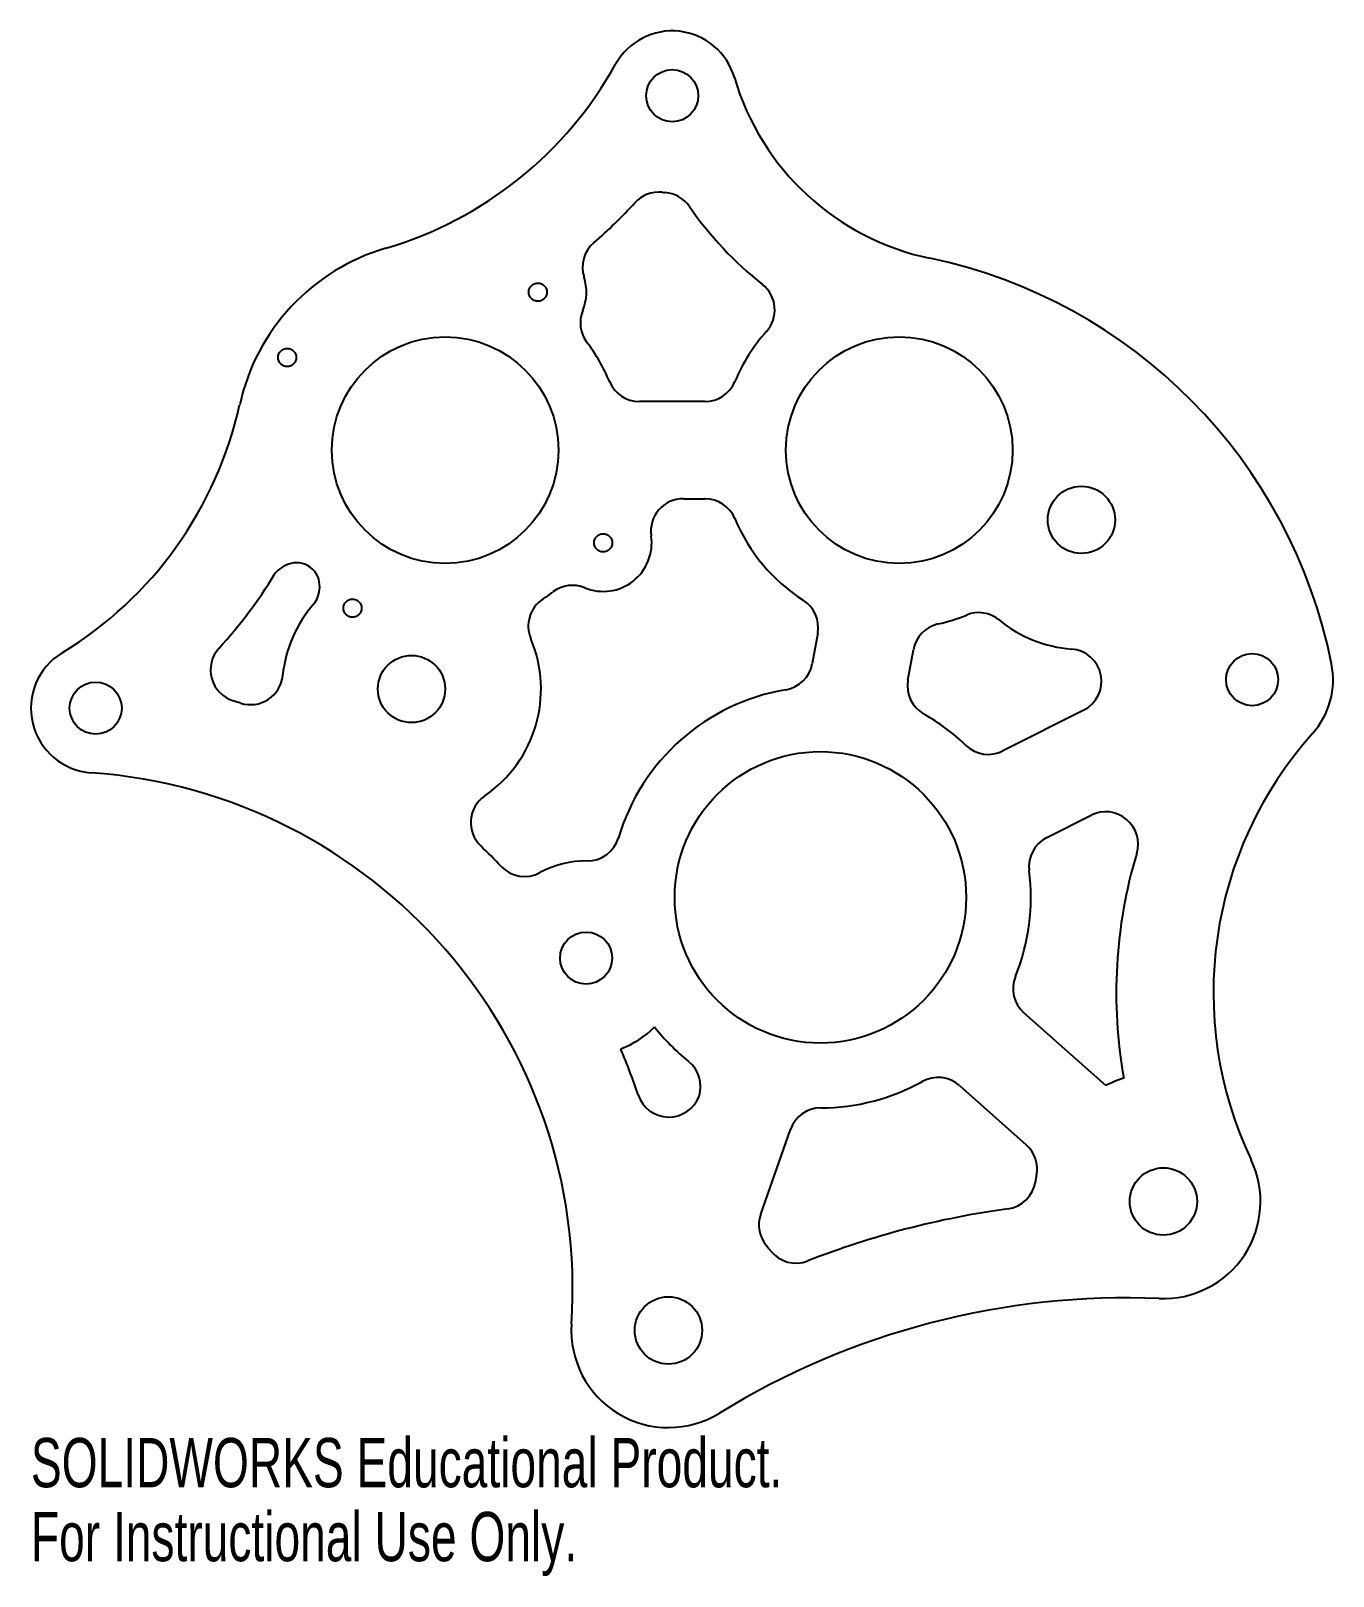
# Model space of a CAD drawing. Header units: inches. Extents: x -5.35 to -0.33, y -0.35 to 5.62.
import ezdxf

# ---------------------------------------------------------------- set-up
doc = ezdxf.new("R2010")
doc.units = ezdxf.units.IN
doc.header["$MEASUREMENT"] = 0
doc.styles.add('SLDTEXTSTYLE0', font='TXT', dxfattribs={"width": 0.7})

msp = doc.modelspace()

# ---------------------------------------------------------------- linework, layer by layer
at = {"color": 7, "linetype": 'Continuous', "lineweight": 25}
for p, q in [((-2.75, 4.1875), (-3.003, 4.1875)), ((-2.8339, 3.8125), (-2.75, 3.8125)), ((-2.3149, 3.294), (-2.3356, 3.1766)), ((-1.9663, 3.1115), (-1.9456, 3.2288)), ((-1.2881, 2.9961), (-1.5996, 2.839)), ((-1.4308, 2.5042), (-1.2595, 2.5906)), ((-1.2029, 1.5475), (-1.5187, 1.8275)), ((-1.7674, 1.5469), (-1.5098, 1.3185)), ((-2.5349, 1.0505), (-2.4202, 1.3775))]:
    msp.add_line(p, q, dxfattribs=at)
for centre, radius in [((-2.8765, 5.3683), 0.1005), ((-3.3952, 4.6099), 0.035), ((-3.753, 4), 0.4375), ((-2, 4), 0.4375), ((-4.3629, 4.3578), 0.035), ((-1.2968, 3.7309), 0.1299), ((-3.1431, 3.6422), 0.035), ((-4.1108, 3.3901), 0.035), ((-3.883, 3.0779), 0.1299), ((-0.6377, 3.1141), 0.1005), ((-5.1022, 3.004), 0.1005), ((-2.3044, 2.2736), 0.5625), ((-3.2089, 2.0393), 0.1005), ((-0.9804, 1.0997), 0.1299), ((-2.8911, 0.6019), 0.1299)]:
    msp.add_circle(centre, radius, dxfattribs=at)
for centre, radius, start, end in [((-2.8765, 5.3683), 0.25, 16.30949, 150.94156), ((-4.4062, 6.2183), 1.5, 286.40785, 330.94156), ((-1.6768, 5.7194), 1, 196.30949, 258.15805), ((-4.4062, 6.2183), 1.875, 310.86052, 317.65039), ((-2.9281, 4.871), 0.125, 84.07396, 137.65039), ((-2.8765, 5.3683), 0.375, 264.07396, 265.82218), ((-2.9129, 4.8697), 0.125, 34.50436, 85.82218), ((-1.6768, 5.7194), 1.375, 214.50436, 231.73874), ((-3.753, 4), 0.8125, 106.40785, 167.52335), ((-3.0978, 4.7057), 0.125, 130.86052, 197.85094), ((-2.2924, 2.7832), 2, 11.30845, 78.15805), ((-3.3952, 4.6099), 0.1875, 337.73518, 17.85094), ((-2.6057, 4.5416), 0.125, 318.19732, 51.73874), ((-3.106, 4.4915), 0.125, 157.73518, 217.22494), ((-3.753, 4), 0.6875, 22.61986, 37.22494), ((-2, 4), 0.6875, 138.19732, 157.38014), ((-3.003, 4.3125), 0.125, 202.61986, 270), ((-2.75, 4.3125), 0.125, 270, 337.38014), ((-6.0109, 4.4996), 1.5, 301.28043, 347.52335), ((-2.8339, 3.6875), 0.125, 90, 188.32864), ((-2.75, 3.6875), 0.125, 22.61986, 90), ((-2, 4), 0.6875, 202.61986, 237.38014), ((-3.1431, 3.6422), 0.1875, 247.73518, 8.32864), ((-6.0109, 4.4996), 1.875, 317.61781, 328.53336), ((-3.2615, 3.353), 0.125, 67.73518, 127.22494), ((-3.883, 3.0779), 0.5, 138.68876, 174.07523), ((-3.3071, 3.3208), 0.125, 123.28691, 202.86579), ((-3.753, 4), 0.6875, 303.28691, 307.22494), ((-2.438, 3.3157), 0.125, 350, 57.38014), ((-2, 4), 0.6875, 282.61986, 292.19007), ((-1.6931, 3.2477), 0.125, 50.64017, 112.19007), ((-1.2968, 3.7309), 0.5, 230.64017, 265.62812), ((-1.8225, 3.2071), 0.125, 102.61986, 170), ((-4.5336, 3.1515), 0.125, 137.61781, 253.08708), ((-3.883, 3.0779), 0.5, 304.47549, 22.86579), ((-1.3444, 3.1077), 0.125, 296.76123, 85.62812), ((-5.1022, 3.004), 0.25, 121.28043, 265.95761), ((-2.4587, 3.1984), 0.125, 279.47122, 350), ((-0.6377, 3.1141), 0.3125, 318.16482, 11.30845), ((-4.5046, 3.1425), 0.125, 252.39262, 354.07523), ((-1.8432, 3.0898), 0.125, 170, 240.52878), ((-2.3044, 2.2736), 0.8125, 99.47122, 163.54282), ((-5.2609, 0.7596), 2.375, 72.39262, 73.08708), ((-2.3044, 2.2736), 0.8125, 46.23245, 60.52878), ((0.7127, 1.9052), 1.5, 138.16482, 205.44131), ((-1.6559, 2.9506), 0.125, 226.23245, 296.76123), ((-5.2609, 0.7596), 2, 356.19242, 85.95761), ((-3.5292, 2.5627), 0.125, 124.47549, 226.15811), ((-1.2032, 2.479), 0.125, 343.3288, 116.76123), ((-5.2609, 0.7596), 2.375, 43.46248, 46.15811), ((-3.2035, 2.5392), 0.125, 269.38643, 343.54282), ((-1.3745, 2.3926), 0.125, 116.76123, 187.29001), ((-3.4463, 2.4793), 0.125, 223.46248, 298.3514), ((-3.2089, 2.0393), 0.375, 89.38643, 118.3514), ((0.7127, 1.9052), 1.875, 163.3288, 190.1168), ((-2.3044, 2.2736), 0.8125, 337.90934, 7.29001), ((-1.4357, 1.9211), 0.125, 157.90934, 228.43812), ((-3.2089, 2.0393), 0.375, 290.87793, 314.81694), ((-2.3044, 2.2736), 0.8125, 218.01474, 231.19073), ((-5.2609, 0.7596), 2.375, 18.44711, 23.03428), ((-2.892, 1.5431), 0.125, 342.49744, 51.19073), ((-2.3044, 2.2736), 0.8125, 270.13317, 298.9669), ((-1.8504, 1.4534), 0.125, 48.43812, 118.9669), ((-0.9804, 1.0997), 0.5, 107.77905, 116.41381), ((-2.8893, 1.5507), 0.125, 198.44711, 338.82646), ((-2.3022, 1.3361), 0.125, 90.13317, 160.66195), ((-1.5928, 1.225), 0.125, 348.43812, 48.43812), ((-0.9804, 1.0997), 0.375, 267.59667, 25.44131), ((-0.9804, 1.0997), 0.5, 168.43812, 171.2173), ((-1.5981, 1.1952), 0.125, 277.81885, 351.2173), ((-2.417, 1.0091), 0.125, 160.66195, 220.66195), ((-1.122, -2.2723), 3.375, 97.81885, 111.3913), ((-2.8911, 0.6019), 0.5, 37.99285, 40.66195), ((-2.3985, 0.9866), 0.125, 217.99285, 291.3913), ((-1.122, -2.2723), 3, 87.59667, 121.61348), ((-2.8911, 0.6019), 0.375, 176.19242, 301.61348)]:
    msp.add_arc(centre, radius, start, end, dxfattribs=at)
msp.add_open_spline([(-4.2585, 3.408), (-4.2376, 3.4318), (-4.2178, 3.5067), (-4.3294, 3.589), (-4.3951, 3.5479), (-4.4116, 3.5208)], degree=3, knots=[0, 0, 0, 0, 0.5, 0.5, 1, 1, 1, 1], dxfattribs=at)

# ---------------------------------------------------------------- texts
at = {"color": 7, "linetype": 'Continuous', "char_height": 0.1903, "attachment_point": 1, "style": 'SLDTEXTSTYLE0'}
for s, insert in [('SOLIDWORKS Educational Product.', (-5.3522, 0.1867)), ('For Instructional Use Only.', (-5.3522, -0.0987))]:
    msp.add_mtext(s, dxfattribs=dict(at, insert=insert))

doc.saveas('drawing.dxf')
